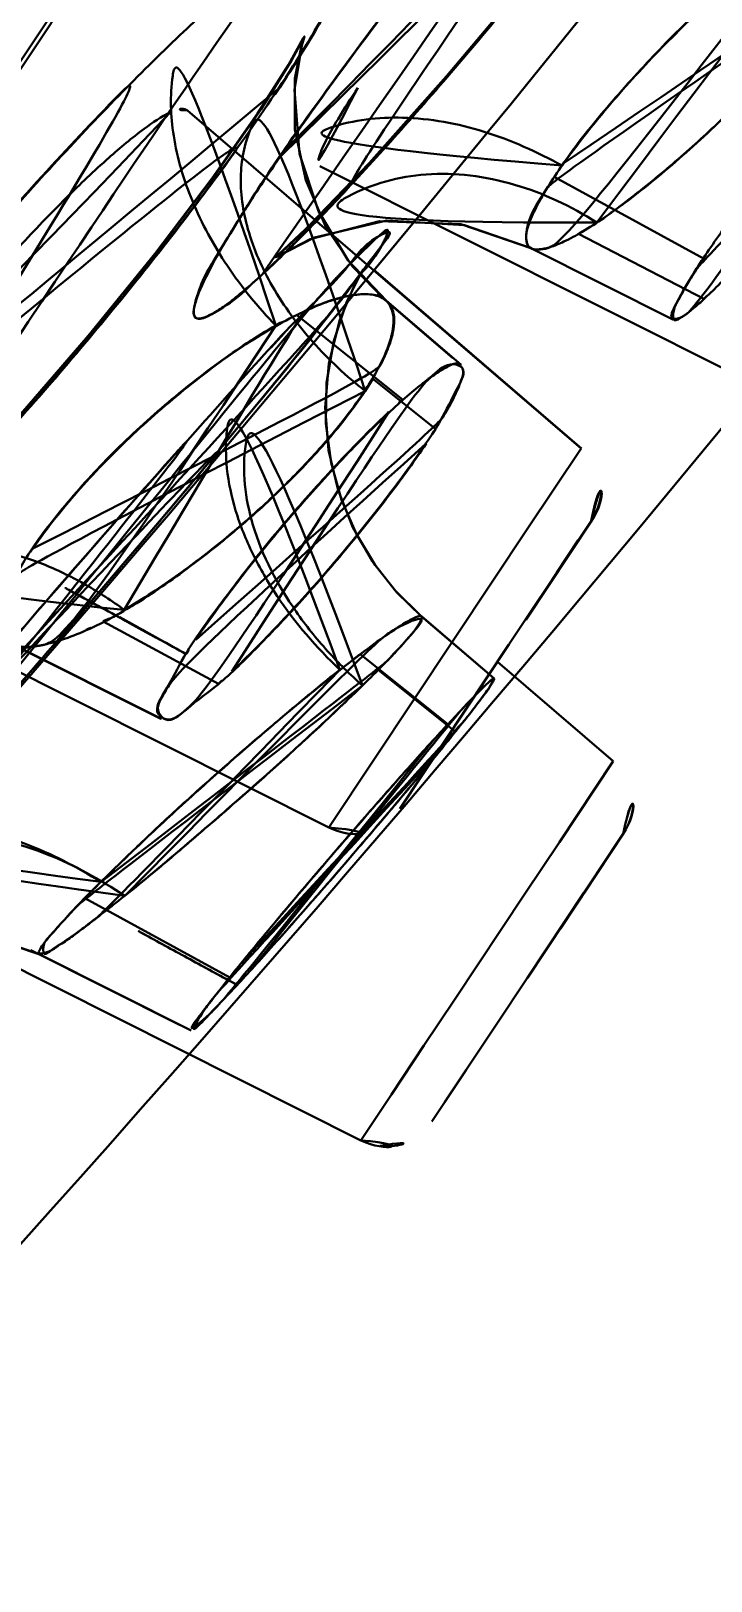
# Model space of a CAD drawing. Extents: x 16296684858 to 16296688009, y -37409618718 to -37409616409.
# Drawn here: x 16296686754.35 to 16296686758.04, y -37409617608.49 to -37409617600.09 of the extents above; entities that cross this region are included whole.
import ezdxf

# ---------------------------------------------------------------- set-up
doc = ezdxf.new("R2010")
doc.units = 0
doc.header["$LTSCALE"] = 10
doc.header["$MEASUREMENT"] = 0
doc.header["$PDMODE"] = 3
doc.header["$PDSIZE"] = -10
doc.layers.get('0').update_dxf_attribs({"linetype": 'CONTINUOUS'})
doc.layers.get('DEFPOINTS').update_dxf_attribs({"linetype": 'CONTINUOUS'})
doc.styles.add('Daelim Dimension', font='')
doc.styles.get('Daelim Dimension').set_extended_font_data('나눔고딕')
doc.dimstyles.new('DEFAULT', dxfattribs={"dimscale": 2, "dimtxt": 2, "dimasz": 2, "dimexe": 0, "dimexo": 2, "dimgap": 1, "dimtad": 1, "dimdec": 1, "dimzin": 9, "dimdsep": 46, "dimtxsty": 'Daelim Dimension', "dimcen": 0.5, "dimclrd": 252, "dimclre": 252, "dimclrt": 3, "dimadec": 1, "dimazin": 0, "dimtfac": 1, "dimtdec": 1, "dimtix": 1, "dimtmove": 0, "dimatfit": 3, "dimfxl": 1, "dimtolj": 1, "dimtzin": 1, "dimlwd": 9, "dimlwe": 9, "dimarcsym": 0})

# ---------------------------------------------------------------- blocks, each defined once
blk = doc.blocks.new('*D18')
at = {"color": 5, "lineweight": 9, "ltscale": 0.5, "transparency": 16777216}
for p, q in [((16296686647.237181, -37409618005.826988), (16296686647.237181, -37409617114.689346)), ((16296687202.637119, -37409617350.312553), (16296687202.637119, -37409617114.689346)), ((16296686655.237181, -37409617116.689346), (16296687194.637119, -37409617116.689346))]:
    blk.add_line(p, q, dxfattribs=at)
at = {"color": 5, "ltscale": 0.5, "transparency": 16777216}
for points in [[(16296686655.237181, -37409617115.356018), (16296686655.237181, -37409617118.02269), (16296686647.237181, -37409617116.689346)], [(16296687194.637119, -37409617115.356018), (16296687194.637119, -37409617118.02269), (16296687202.637119, -37409617116.689346)]]:
    blk.add_solid(points, dxfattribs=at)
at = {"layer": 'DEFPOINTS', "color": 0, "ltscale": 0.5, "transparency": 16777216}
for p in [(16296687202.637119, -37409617116.689346), (16296687202.637119, -37409617354.312553), (16296686647.237181, -37409618009.826988)]:
    blk.add_point(p, dxfattribs=at)
at = {"color": 7, "ltscale": 0.5, "transparency": 16777216, "insert": (16296686924.937149, -37409617103.916817), "char_height": 20, "attachment_point": 5, "style": 'Daelim Dimension'}
blk.add_mtext('\\A1;555', dxfattribs=at)

msp = doc.modelspace()

# ---------------------------------------------------------------- linework, layer by layer
at = {"color": 7, "linetype": 'Continuous', "lineweight": 30}
for p, q in [((16296686762.497299, -37409617587.96347), (16296686741.952101, -37409617618.832336)), ((16296686754.0993, -37409617600.539177), (16296686757.29138, -37409617595.742157)), ((16296686755.67333, -37409617600.430199), (16296686755.698669, -37409617600.392273)), ((16296686757.33379, -37409617602.34964), (16296686755.198641, -37409617600.516869)), ((16296686755.719, -37409617600.741364), (16296686755.697821, -37409617600.772171)), ((16296686757.230829, -37409617600.815819), (16296686757.241369, -37409617600.801003)), ((16296686758.719891, -37409617602.224548), (16296686755.91703, -37409617600.818382)), ((16296686757.997971, -37409617601.320457), (16296686757.188459, -37409617600.877617)), ((16296686757.18852, -37409617600.877449), (16296686757.230829, -37409617600.815819)), ((16296686756.20944, -37409617601.384422), (16296686756.45458, -37409617601.088478)), ((16296686758.000731, -37409617601.538231), (16296686757.319201, -37409617601.186043)), ((16296686757.06127, -37409617601.264099), (16296686757.8354, -37409617601.652443)), ((16296686757.337, -37409617602.34964), (16296686756.2071, -37409617601.379738)), ((16296686756.63854, -37409617601.860901), (16296686756.229059, -37409617601.509422)), ((16296686756.684019, -37409617601.897308), (16296686756.2768, -37409617601.547752)), ((16296686756.364861, -37409617602.085426), (16296686755.7894, -37409617601.624573)), ((16296686755.748199, -37409617601.899757), (16296686755.64673, -37409617602.024437)), ((16296686756.204, -37409617601.972908), (16296686756.162531, -37409617602.038689)), ((16296686756.54505, -37409617602.244972), (16296686756.20413, -37409617601.972763)), ((16296686757.04195, -37409617602.788063), (16296686757.33379, -37409617602.34964)), ((16296686757.39135, -37409617602.7435), (16296686757.033899, -37409617603.28054)), ((16296686757.1754, -37409617603.06308), (16296686757.38814, -37409617602.7435)), ((16296686756.85523, -37409617603.068626), (16296686757.04195, -37409617602.788063)), ((16296686757.362749, -37409617602.781677), (16296686757.03068, -37409617603.28054)), ((16296686754.347389, -37409617602.911301), (16296686754.35957, -37409617602.893173)), ((16296686757.318541, -37409617602.848007), (16296686757.2026, -37409617603.022186)), ((16296686755.965389, -37409617604.40596), (16296686753.110479, -37409617602.973686)), ((16296686756.209721, -37409617604.038689), (16296686756.85523, -37409617603.068626)), ((16296686756.69125, -37409617603.790619), (16296686757.20273, -37409617603.022186)), ((16296686755.365749, -37409617603.625999), (16296686754.741171, -37409617603.288483)), ((16296686756.861851, -37409617603.59864), (16296686756.467899, -37409617603.260483)), ((16296686756.862671, -37409617603.598686), (16296686756.46887, -37409617603.260674)), ((16296686754.24188, -37409617603.409866), (16296686755.05411, -37409617603.81736)), ((16296686754.246059, -37409617603.410378), (16296686755.05757, -37409617603.817497)), ((16296686756.34968, -37409617604.303993), (16296686756.942631, -37409617603.41301)), ((16296686756.611259, -37409617603.845467), (16296686756.13599, -37409617603.465233)), ((16296686756.652519, -37409617603.886589), (16296686756.23333, -37409617603.551682)), ((16296686757.507999, -37409617604.046692), (16296686756.879789, -37409617603.507439)), ((16296686757.50878, -37409617604.046692), (16296686756.88007, -37409617603.507019)), ((16296686755.965389, -37409617604.40596), (16296686756.209721, -37409617604.038689)), ((16296686757.21615, -37409617604.48513), (16296686757.507999, -37409617604.046692)), ((16296686757.029449, -37409617604.765694), (16296686757.21615, -37409617604.48513)), ((16296686757.53697, -37409617604.478706), (16296686757.220631, -37409617604.953949)), ((16296686757.53775, -37409617604.478706), (16296686757.22142, -37409617604.953949)), ((16296686757.34948, -37409617604.760353), (16296686757.562349, -37409617604.440536)), ((16296686757.35043, -37409617604.760071), (16296686757.563129, -37409617604.440536)), ((16296686757.49353, -37409617604.545067), (16296686757.3776, -37409617604.719261)), ((16296686756.139601, -37409617606.102997), (16296686753.28619, -37409617604.671494)), ((16296686754.640949, -37409617604.790024), (16296686754.671949, -37409617604.758636)), ((16296686756.64661, -37409617605.340973), (16296686757.029449, -37409617604.765694)), ((16296686757.043039, -37409617605.220802), (16296686757.34948, -37409617604.760353)), ((16296686755.427971, -37409617605.218887), (16296686754.640949, -37409617604.790024)), ((16296686757.220631, -37409617604.953949), (16296686756.86545, -37409617605.487663)), ((16296686754.34918, -37409617605.071701), (16296686755.154329, -37409617605.475647)), ((16296686754.39727, -37409617605.095444), (16296686755.217979, -37409617605.507172)), ((16296686756.481609, -37409617605.588928), (16296686756.64661, -37409617605.340973)), ((16296686756.52389, -37409617606.001068), (16296686756.879971, -37409617605.465843)), ((16296686756.52467, -37409617606.001068), (16296686756.881269, -37409617605.465103)), ((16296686756.30451, -37409617605.855087), (16296686756.481609, -37409617605.588928)), ((16296686756.593491, -37409617605.896507), (16296686756.709419, -37409617605.722351)), ((16296686756.594271, -37409617605.896507), (16296686756.710199, -37409617605.722351)), ((16296686756.139601, -37409617606.102997), (16296686756.30451, -37409617605.855087))]:
    msp.add_line(p, q, dxfattribs=at)
for points in [[(16296686758.97529, -37409617599.327049), (16296686758.783039, -37409617599.12748), (16296686758.627359, -37409617598.888397), (16296686758.51807, -37409617598.613777), (16296686758.46623, -37409617598.318298), (16296686758.47719, -37409617598.022278), (16296686758.529989, -37409617597.799461), (16296686758.5481, -37409617597.751282), (16296686758.47887, -37409617597.87278), (16296686758.326509, -37409617598.111443), (16296686758.09815, -37409617598.441711), (16296686757.801701, -37409617598.845947), (16296686757.4492, -37409617599.304703), (16296686757.0457, -37409617599.807312), (16296686756.6043, -37409617600.331223), (16296686756.1845, -37409617600.802277), (16296686755.86665, -37409617601.134232)], [(16296686758.25647, -37409617598.217957), (16296686757.995569, -37409617598.58638), (16296686757.66271, -37409617599.031693), (16296686757.282949, -37409617599.516777), (16296686756.902349, -37409617599.982384), (16296686756.554991, -37409617600.3899), (16296686756.249319, -37409617600.733513), (16296686755.99082, -37409617601.009987), (16296686755.79191, -37409617601.208832), (16296686755.677059, -37409617601.312912), (16296686755.68322, -37409617601.31031), (16296686755.88677, -37409617601.206284), (16296686756.280239, -37409617601.114021), (16296686756.700569, -37409617601.13868), (16296686757.06308, -37409617601.264633)], [(16296686756.27281, -37409617601.547668), (16296686756.09383, -37409617601.363708), (16296686755.946899, -37409617601.144997), (16296686755.839741, -37409617600.89489), (16296686755.781469, -37409617600.61972), (16296686755.780609, -37409617600.343773), (16296686755.819731, -37409617600.145851), (16296686755.82567, -37409617600.124313), (16296686755.74638, -37409617600.269867), (16296686755.578609, -37409617600.534027), (16296686755.33186, -37409617600.884804), (16296686755.02136, -37409617601.2939), (16296686754.66021, -37409617601.739197), (16296686754.25997, -37409617602.201439), (16296686753.83872, -37409617602.655701), (16296686753.43227, -37409617603.058273)], [(16296686756.277531, -37409617601.548653), (16296686756.071091, -37409617601.329788), (16296686755.909189, -37409617601.062782), (16296686755.80619, -37409617600.752419), (16296686755.77944, -37409617600.405579), (16296686755.818001, -37409617600.163597), (16296686755.83317, -37409617600.115051), (16296686755.76335, -37409617600.245697), (16296686755.598061, -37409617600.509583)], [(16296686755.597969, -37409617600.50972), (16296686755.33952, -37409617600.87867), (16296686754.997931, -37409617601.32724), (16296686754.604, -37409617601.809181), (16296686754.209471, -37409617602.260841), (16296686753.849991, -37409617602.646759), (16296686753.536591, -37409617602.961456), (16296686753.278761, -37409617603.200287), (16296686753.101061, -37409617603.34726), (16296686753.0439, -37409617603.388283), (16296686753.156031, -37409617603.336594), (16296686753.46508, -37409617603.264633), (16296686753.881149, -37409617603.284378), (16296686754.244431, -37409617603.409157)], [(16296686755.866329, -37409617601.134644), (16296686755.69252, -37409617601.298508), (16296686755.680099, -37409617601.311256), (16296686755.86441, -37409617601.214043), (16296686756.240431, -37409617601.116997), (16296686756.680691, -37409617601.134377), (16296686757.060869, -37409617601.26371)], [(16296686756.467449, -37409617603.260887), (16296686756.325529, -37409617603.121292), (16296686756.20112, -37409617602.961143), (16296686756.09631, -37409617602.779404), (16296686756.0156, -37409617602.576912), (16296686755.96418, -37409617602.358498), (16296686755.94603, -37409617602.12764), (16296686755.96508, -37409617601.889168), (16296686756.02421, -37409617601.651588), (16296686756.10792, -37409617601.456146), (16296686756.15184, -37409617601.379967), (16296686756.13365, -37409617601.405769), (16296686756.07251, -37409617601.488297), (16296686755.977221, -37409617601.612038), (16296686755.849939, -37409617601.77282), (16296686755.691891, -37409617601.968483), (16296686755.50585, -37409617602.195236), (16296686755.29467, -37409617602.449402), (16296686755.059019, -37409617602.729843), (16296686754.797951, -37409617603.037201), (16296686754.512779, -37409617603.369293), (16296686754.213301, -37409617603.714233)], [(16296686756.46874, -37409617603.261208), (16296686756.33515, -37409617603.131081), (16296686756.21693, -37409617602.983017), (16296686756.115511, -37409617602.815628), (16296686756.03467, -37409617602.629402), (16296686755.978161, -37409617602.428467), (16296686755.949711, -37409617602.21553), (16296686755.95344, -37409617601.993423), (16296686755.991819, -37409617601.765892), (16296686756.062719, -37409617601.553612), (16296686756.133381, -37409617601.411713), (16296686756.15449, -37409617601.37722), (16296686756.119921, -37409617601.42556), (16296686756.04003, -37409617601.531593), (16296686755.915791, -37409617601.690628), (16296686755.748199, -37409617601.899757)], [(16296686755.646999, -37409617602.024117), (16296686755.394291, -37409617602.330437), (16296686755.09915, -37409617602.682709), (16296686754.766621, -37409617603.074173), (16296686754.412439, -37409617603.485687), (16296686754.059931, -37409617603.889816), (16296686753.73245, -37409617604.26004), (16296686753.443159, -37409617604.582253), (16296686753.20035, -37409617604.847908), (16296686753.01074, -37409617605.050491), (16296686752.877251, -37409617605.188423), (16296686752.80529, -37409617605.259117)], [(16296686755.192051, -37409617603.4655), (16296686755.006069, -37409617603.362801), (16296686754.83074, -37409617603.265228)], [(16296686753.195419, -37409617604.852707), (16296686753.008341, -37409617605.052361), (16296686752.87451, -37409617605.190613), (16296686752.80308, -37409617605.260841), (16296686752.82527, -37409617605.242767), (16296686752.99239, -37409617605.129593), (16296686753.269951, -37409617605.007248), (16296686753.61425, -37409617604.939949), (16296686754.001699, -37409617604.961449), (16296686754.39113, -37409617605.091911)], [(16296686752.8244, -37409617605.243507), (16296686752.97632, -37409617605.138924), (16296686753.25453, -37409617605.012413), (16296686753.6047, -37409617604.940697), (16296686753.99991, -37409617604.96096), (16296686754.39712, -37409617605.094749)]]:
    msp.add_lwpolyline(points, dxfattribs=at)
for centre, radius, start, end in [((16296686649.66238, -37409617512.878036), 140.512289, 311.05727281, 323.80489906), ((16296686649.662319, -37409617512.877998), 138.512362, 312.36152958, 322.61135705), ((16296686781.733681, -37409617625.749031), 35.407833, 137.2696392, 137.7266749), ((16296686727.39241, -37409617578.897583), 36.512806, 320.7315473, 320.9927607), ((16296686757.13839, -37409617602.577293), 0.3, 326.3573463, 49.3575449), ((16296686757.1416, -37409617602.577293), 0.3, 326.3573463, 49.3575449), ((16296686759.86837, -37409617608.433083), 6.213716, 126.9176981, 128.2059652), ((16296686763.647051, -37409617610.356789), 9.586442, 137.217265, 137.6178014), ((16296686749.02915, -37409617597.765877), 9.776448, 320.8503416, 321.2397873), ((16296686757.312599, -37409617604.274338), 0.3, 326.3573463, 49.3575449), ((16296686757.313379, -37409617604.274338), 0.3, 326.3573463, 49.3575449), ((16296686756.09992, -37409617604.13781), 0.3, 243.3576029, 326.3573463), ((16296686758.576361, -37409617608.61557), 5.488209, 134.7930964, 135.3508901), ((16296686750.90876, -37409617599.889313), 6.283529, 307.62395, 308.9375235), ((16296686762.88534, -37409617611.208519), 9.564939, 140.8350047, 141.229611), ((16296686744.86286, -37409617595.466072), 14.435625, 317.276121, 317.6793184), ((16296686756.27412, -37409617605.834862), 0.3, 243.3576029, 326.3573463), ((16296686756.2749, -37409617605.834862), 0.3, 264.0743719, 326.3573463)]:
    msp.add_arc(centre, radius, start, end, dxfattribs=at)
for points, knots in [([(16296686755.71912, -37409617600.741173), (16296686755.81974, -37409617600.595139), (16296686756.046949, -37409617600.278023), (16296686756.42087, -37409617599.783447), (16296686756.838221, -37409617599.256691), (16296686757.2684, -37409617598.738503), (16296686757.68265, -37409617598.260483), (16296686758.048479, -37409617597.868187), (16296686758.36022, -37409617597.541267), (16296686758.559311, -37409617597.395569), (16296686758.734949, -37409617597.223213), (16296686758.81082, -37409617597.368057), (16296686758.678511, -37409617597.53389), (16296686758.552481, -37409617597.808777), (16296686758.40123, -37409617598.019569), (16296686758.317129, -37409617598.142433)], [0, 0, 0, 0, 0.09437772, 0.20758232, 0.32998296, 0.45187029, 0.56648759, 0.66490976, 0.74223059, 0.79419993, 0.8211031, 0.83263123, 0.86482391, 0.92077874, 1, 1, 1, 1]), ([(16296686758.40719, -37409617597.510422), (16296686758.479549, -37409617597.445557), (16296686758.566351, -37409617597.382507), (16296686758.745489, -37409617597.225998), (16296686758.800249, -37409617597.375664), (16296686758.67955, -37409617597.535683), (16296686758.539141, -37409617597.825661), (16296686758.265881, -37409617598.212807), (16296686757.924219, -37409617598.697289), (16296686757.506611, -37409617599.241966), (16296686757.050989, -37409617599.811501), (16296686756.592421, -37409617600.356537), (16296686756.16984, -37409617600.83239), (16296686755.901211, -37409617601.115517), (16296686755.775551, -37409617601.240501)], [0, 0, 0, 0, 0.05359483, 0.0777071, 0.09002914, 0.12337166, 0.1815619, 0.27076809, 0.38241845, 0.50942286, 0.64897926, 0.7848037, 0.90224488, 1, 1, 1, 1]), ([(16296686755.604851, -37409617601.404266), (16296686755.524481, -37409617601.477074), (16296686755.4517, -37409617601.566017), (16296686755.21093, -37409617601.679291), (16296686755.264111, -37409617601.447708), (16296686755.38599, -37409617601.262108), (16296686755.60128, -37409617600.897614), (16296686755.90197, -37409617600.476753), (16296686756.25971, -37409617599.989616), (16296686756.649799, -37409617599.488243), (16296686757.052811, -37409617598.993027), (16296686757.45134, -37409617598.522362), (16296686757.842991, -37409617598.08036), (16296686758.104549, -37409617597.808456), (16296686758.235979, -37409617597.674713)], [0, 0, 0, 0, 0.05976992, 0.08089102, 0.10173222, 0.15098632, 0.22497366, 0.32401552, 0.44029047, 0.55666351, 0.67454506, 0.79208922, 0.89662453, 1, 1, 1, 1]), ([(16296686755.6978, -37409617600.772186), (16296686755.65992, -37409617600.827477), (16296686755.588909, -37409617600.932922), (16296686755.466909, -37409617601.122047), (16296686755.36562, -37409617601.289703), (16296686755.29023, -37409617601.435852), (16296686755.25382, -37409617601.516823), (16296686755.23584, -37409617601.577293), (16296686755.227171, -37409617601.622429), (16296686755.25157, -37409617601.652298), (16296686755.293739, -37409617601.641693), (16296686755.34244, -37409617601.617126), (16296686755.4091, -37409617601.571716), (16296686755.48958, -37409617601.507927), (16296686755.584709, -37409617601.424973), (16296686755.69309, -37409617601.323753), (16296686755.86372, -37409617601.155853), (16296686756.101589, -37409617600.906197), (16296686756.40941, -37409617600.565598), (16296686756.74144, -37409617600.182137), (16296686757.08481, -37409617599.770218), (16296686757.425579, -37409617599.345871), (16296686757.7505, -37409617598.926003), (16296686758.03998, -37409617598.537117), (16296686758.21693, -37409617598.287689), (16296686758.29529, -37409617598.174217)], [0, 0, 0, 0, 0.0355673, 0.06750285, 0.11952039, 0.13936675, 0.15496839, 0.16627713, 0.17345435, 0.17794304, 0.18398636, 0.19386336, 0.2079467, 0.22621692, 0.24856901, 0.2748677, 0.30496449, 0.37564649, 0.45791301, 0.54870094, 0.64493455, 0.7426159, 0.83764517, 0.92679173, 1, 1, 1, 1]), ([(16296686757.125071, -37409617599.097023), (16296686756.93502, -37409617599.318024), (16296686756.59034, -37409617599.742088), (16296686756.26442, -37409617600.18119), (16296686756.123249, -37409617600.393372)], [0, 0, 0, 0, 0.53352395, 1, 1, 1, 1]), ([(16296686757.2414, -37409617600.800926), (16296686757.273769, -37409617600.75576), (16296686757.34551, -37409617600.660744), (16296686757.4632, -37409617600.515602), (16296686757.59481, -37409617600.363953), (16296686757.735661, -37409617600.212837), (16296686757.882311, -37409617600.064789), (16296686758.0327, -37409617599.919533), (16296686758.185829, -37409617599.780609), (16296686758.336599, -37409617599.653168), (16296686758.477949, -37409617599.543617), (16296686758.603939, -37409617599.455872), (16296686758.70998, -37409617599.39164), (16296686758.79471, -37409617599.347816), (16296686758.868879, -37409617599.32074), (16296686758.93865, -37409617599.299667), (16296686759.00227, -37409617599.343483), (16296686758.996679, -37409617599.407784), (16296686758.981569, -37409617599.462646), (16296686758.95941, -37409617599.514931), (16296686758.93601, -37409617599.562607), (16296686758.90715, -37409617599.61348), (16296686758.889299, -37409617599.646088), (16296686758.83423, -37409617599.726677), (16296686758.847059, -37409617599.70974)], [0, 0, 0, 0, 0.06053256, 0.12966543, 0.2035372, 0.279241, 0.35466646, 0.43055318, 0.5069959, 0.57987475, 0.64557301, 0.70176794, 0.74696345, 0.78078207, 0.80501042, 0.83408357, 0.85553089, 0.87630381, 0.89821473, 0.91893056, 0.93728734, 0.957603, 0.97684291, 1, 1, 1, 1]), ([(16296686757.41901, -37409617601.124489), (16296686757.50633, -37409617601.066872), (16296686757.677349, -37409617600.937401), (16296686757.92452, -37409617600.728119), (16296686758.162979, -37409617600.505432), (16296686758.38353, -37409617600.278267), (16296686758.5825, -37409617600.057953), (16296686758.735121, -37409617599.865334), (16296686758.840269, -37409617599.719917), (16296686758.901079, -37409617599.622292), (16296686758.942209, -37409617599.548027), (16296686758.9716, -37409617599.483704), (16296686758.991171, -37409617599.422722), (16296686759.00271, -37409617599.363182), (16296686758.95911, -37409617599.302467), (16296686758.88891, -37409617599.314789), (16296686758.826469, -37409617599.333267), (16296686758.77277, -37409617599.359253), (16296686758.73587, -37409617599.374443), (16296686758.72233, -37409617599.383987)], [0, 0, 0, 0, 0.1158746, 0.23717506, 0.35866417, 0.47703409, 0.58774621, 0.68730546, 0.74907924, 0.78636119, 0.81461804, 0.84312448, 0.86429209, 0.88608254, 0.90771886, 0.93443561, 0.95615178, 0.98164268, 1, 1, 1, 1]), ([(16296686755.698669, -37409617600.392258), (16296686755.768789, -37409617600.284691), (16296686755.892, -37409617600.093697), (16296686756.032761, -37409617599.833054), (16296686756.108061, -37409617599.654442), (16296686756.126551, -37409617599.547577), (16296686756.12245, -37409617599.493263), (16296686756.089319, -37409617599.458397), (16296686756.03771, -37409617599.456306), (16296686755.97607, -37409617599.4739), (16296686755.8988, -37409617599.510399), (16296686755.807039, -37409617599.565712), (16296686755.654011, -37409617599.672447), (16296686755.433109, -37409617599.852676), (16296686755.139959, -37409617600.121208), (16296686754.812691, -37409617600.446136), (16296686754.46389, -37409617600.814812), (16296686754.107059, -37409617601.213737), (16296686753.75589, -37409617601.629013), (16296686753.42289, -37409617602.045143), (16296686753.12903, -37409617602.434418), (16296686752.95211, -37409617602.68634), (16296686752.874849, -37409617602.800903)], [0, 0, 0, 0, 0.06693602, 0.1189607, 0.1550932, 0.16720703, 0.17577875, 0.18242532, 0.19024317, 0.20123155, 0.21601136, 0.23470148, 0.25725296, 0.31351211, 0.3836507, 0.46510126, 0.55464632, 0.64904006, 0.74497679, 0.83902419, 0.92774261, 1, 1, 1, 1]), ([(16296686753.33659, -37409617603.173401), (16296686753.474939, -37409617603.044037), (16296686753.76317, -37409617602.758118), (16296686754.19718, -37409617602.293152), (16296686754.639851, -37409617601.78511), (16296686755.061781, -37409617601.266823), (16296686755.441629, -37409617600.7649), (16296686755.750719, -37409617600.318787), (16296686755.97978, -37409617599.934914), (16296686756.091591, -37409617599.698929), (16296686756.149229, -37409617599.476242), (16296686755.960569, -37409617599.44738), (16296686755.78223, -37409617599.587982), (16296686755.62668, -37409617599.693153), (16296686755.53544, -37409617599.767776)], [0, 0, 0, 0, 0.10656771, 0.22833746, 0.35784872, 0.4855592, 0.60462361, 0.7108869, 0.79405278, 0.84747106, 0.87446351, 0.89368899, 0.93367734, 1, 1, 1, 1]), ([(16296686758.629629, -37409617599.438568), (16296686758.538639, -37409617599.496193), (16296686758.349331, -37409617599.638519), (16296686758.06563, -37409617599.882629), (16296686757.777241, -37409617600.16217), (16296686757.510509, -37409617600.455261), (16296686757.286221, -37409617600.725189), (16296686757.13077, -37409617600.965736), (16296686757.03702, -37409617601.117332), (16296686757.02953, -37409617601.279411), (16296686757.19199, -37409617601.263786), (16296686757.26441, -37409617601.217194), (16296686757.319201, -37409617601.186043)], [0, 0, 0, 0, 0.11749522, 0.25780819, 0.40825195, 0.5555253, 0.68943335, 0.7927682, 0.86175446, 0.8961172, 0.93123777, 1, 1, 1, 1]), ([(16296686758.80607, -37409617599.769447), (16296686758.775961, -37409617599.812347), (16296686758.70899, -37409617599.902138), (16296686758.59746, -37409617600.039398), (16296686758.47105, -37409617600.184303), (16296686758.333839, -37409617600.332039), (16296686758.189091, -37409617600.478867), (16296686758.039209, -37409617600.622513), (16296686757.886681, -37409617600.760857), (16296686757.73625, -37409617600.889313), (16296686757.593731, -37409617601.002586), (16296686757.46339, -37409617601.097229), (16296686757.347771, -37409617601.171669), (16296686757.251101, -37409617601.225243), (16296686757.174061, -37409617601.257393), (16296686757.11338, -37409617601.274696), (16296686757.04237, -37409617601.26963), (16296686757.031561, -37409617601.197357), (16296686757.04707, -37409617601.143097), (16296686757.066271, -37409617601.092163), (16296686757.089319, -37409617601.044373), (16296686757.11648, -37409617600.99369), (16296686757.14945, -37409617600.938499), (16296686757.17424, -37409617600.897957), (16296686757.18845, -37409617600.877617)], [0, 0, 0, 0, 0.05676733, 0.12125584, 0.19150015, 0.2650047, 0.33959636, 0.41477715, 0.48981123, 0.56260626, 0.62896728, 0.68693118, 0.7370206, 0.77770378, 0.80682343, 0.82636816, 0.84799795, 0.87195547, 0.89101998, 0.9109198, 0.93036791, 0.94856895, 0.97313988, 1, 1, 1, 1]), ([(16296686759.181129, -37409617599.865913), (16296686759.11693, -37409617599.929291), (16296686758.977949, -37409617600.076424), (16296686758.761339, -37409617600.322762), (16296686758.5312, -37409617600.600441), (16296686758.306009, -37409617600.887352), (16296686758.113079, -37409617601.14698), (16296686757.949949, -37409617601.386398), (16296686757.877701, -37409617601.510231), (16296686757.801229, -37409617601.659973), (16296686757.92873, -37409617601.627586), (16296686757.96232, -37409617601.573982), (16296686758.00074, -37409617601.538231)], [0, 0, 0, 0, 0.11023966, 0.24725151, 0.40065207, 0.55167564, 0.69019174, 0.80464804, 0.88145658, 0.91509824, 0.93586866, 1, 1, 1, 1]), ([(16296686755.677719, -37409617601.683197), (16296686755.580721, -37409617601.583687), (16296686755.40741, -37409617601.371239), (16296686755.21678, -37409617601.022728), (16296686755.111111, -37409617600.670692), (16296686755.09911, -37409617600.340683), (16296686755.160669, -37409617600.140717), (16296686755.207491, -37409617600.057823)], [0, 0, 0, 0, 0.23217208, 0.45526654, 0.65988358, 0.8409038, 1, 1, 1, 1]), ([(16296686759.19124, -37409617600.108337), (16296686759.160101, -37409617600.153412), (16296686759.093559, -37409617600.247108), (16296686758.987419, -37409617600.390877), (16296686758.872511, -37409617600.541367), (16296686758.75202, -37409617600.694481), (16296686758.628759, -37409617600.846458), (16296686758.505159, -37409617600.994423), (16296686758.384529, -37409617601.134537), (16296686758.27037, -37409617601.26284), (16296686758.16617, -37409617601.375526), (16296686758.07362, -37409617601.470657), (16296686757.99711, -37409617601.544289), (16296686757.933809, -37409617601.599792), (16296686757.89094, -37409617601.631523), (16296686757.828449, -37409617601.672546), (16296686757.834419, -37409617601.589882), (16296686757.86404, -37409617601.543968), (16296686757.895121, -37409617601.483078), (16296686757.927219, -37409617601.430367), (16296686757.96125, -37409617601.376503), (16296686757.984051, -37409617601.340477), (16296686757.997971, -37409617601.320457)], [0, 0, 0, 0, 0.06735119, 0.14129178, 0.21971299, 0.30019307, 0.38083001, 0.46031968, 0.53723132, 0.60818005, 0.67140104, 0.72615411, 0.77073641, 0.80361618, 0.82554093, 0.8456171, 0.8662404, 0.89355007, 0.92179824, 0.94755317, 0.9700228, 1, 1, 1, 1]), ([(16296686753.009081, -37409617603.463203), (16296686752.909769, -37409617603.544373), (16296686752.753691, -37409617603.643806), (16296686752.546289, -37409617603.808289), (16296686752.37719, -37409617603.712143), (16296686752.48447, -37409617603.482361), (16296686752.603939, -37409617603.208641), (16296686752.86054, -37409617602.810989), (16296686753.1766, -37409617602.361313), (16296686753.55533, -37409617601.870667), (16296686753.96826, -37409617601.369148), (16296686754.39496, -37409617600.884621), (16296686754.80682, -37409617600.446487), (16296686755.078039, -37409617600.179237), (16296686755.207491, -37409617600.057823)], [0, 0, 0, 0, 0.07213444, 0.11169184, 0.12945284, 0.16267224, 0.22519197, 0.31430283, 0.42034129, 0.53721411, 0.6618561, 0.78593268, 0.90017918, 1, 1, 1, 1]), ([(16296686756.123249, -37409617600.393372), (16296686756.086029, -37409617600.449318), (16296686756.02277, -37409617600.548279), (16296686755.955879, -37409617600.663757), (16296686755.9223, -37409617600.739281), (16296686755.908621, -37409617600.77655), (16296686755.905041, -37409617600.812363), (16296686755.916571, -37409617600.818153)], [0, 0, 0, 0, 0.41837377, 0.72818777, 0.83894386, 0.91969744, 1, 1, 1, 1]), ([(16296686756.162531, -37409617602.038689), (16296686756.06044, -37409617601.958527), (16296686755.87388, -37409617601.784592), (16296686755.654341, -37409617601.488129), (16296686755.515751, -37409617601.177277), (16296686755.470671, -37409617600.872581), (16296686755.529051, -37409617600.596367), (16296686755.635559, -37409617600.449867), (16296686755.698641, -37409617600.392288)], [0, 0, 0, 0, 0.20217328, 0.39494564, 0.57097898, 0.72722076, 0.86696112, 1, 1, 1, 1]), ([(16296686752.850201, -37409617602.837791), (16296686752.779869, -37409617602.945763), (16296686752.656401, -37409617603.137177), (16296686752.515869, -37409617603.398293), (16296686752.4412, -37409617603.576828), (16296686752.42288, -37409617603.683357), (16296686752.42696, -37409617603.737473), (16296686752.459869, -37409617603.772278), (16296686752.51133, -37409617603.774513), (16296686752.572889, -37409617603.757187), (16296686752.65015, -37409617603.721092), (16296686752.741899, -37409617603.666199), (16296686752.89484, -37409617603.560043), (16296686753.11532, -37409617603.380402), (16296686753.407681, -37409617603.112648), (16296686753.734409, -37409617602.788277), (16296686754.08357, -37409617602.418922), (16296686754.44174, -37409617602.017937), (16296686754.794371, -37409617601.600433), (16296686755.12785, -37409617601.183144), (16296686755.420759, -37409617600.794617), (16296686755.59672, -37409617600.543823), (16296686755.67334, -37409617600.430183)], [0, 0, 0, 0, 0.06718816, 0.1192093, 0.15524124, 0.16730916, 0.1758479, 0.1824709, 0.19026444, 0.20123095, 0.21598223, 0.2346313, 0.2571352, 0.31327791, 0.38319842, 0.4644227, 0.55400895, 0.64898824, 0.74557945, 0.83979017, 0.92832985, 1, 1, 1, 1]), ([(16296686755.106569, -37409617600.526619), (16296686755.055519, -37409617600.549919), (16296686754.93996, -37409617600.629539), (16296686754.752501, -37409617600.786247), (16296686754.52725, -37409617601.000999), (16296686754.1849, -37409617601.356789), (16296686753.77459, -37409617601.833183), (16296686753.468491, -37409617602.237038), (16296686753.335449, -37409617602.436974)], [0, 0, 0, 0, 0.06428721, 0.15932749, 0.28025353, 0.42037655, 0.72490494, 1, 1, 1, 1]), ([(16296686755.198891, -37409617600.517067), (16296686755.194651, -37409617600.513443), (16296686755.163919, -37409617600.500389), (16296686755.13055, -37409617600.515663), (16296686755.106569, -37409617600.526619)], [0, 0, 0, 0, 0.17500051, 1, 1, 1, 1]), ([(16296686757.230829, -37409617600.815819), (16296686757.09697, -37409617600.741676), (16296686756.81679, -37409617600.616081), (16296686756.386391, -37409617600.535828), (16296686755.990511, -37409617600.579491), (16296686755.779831, -37409617600.69619), (16296686755.697821, -37409617600.772171)], [0, 0, 0, 0, 0.28389314, 0.55980906, 0.8011846, 1, 1, 1, 1]), ([(16296686757.418949, -37409617601.124611), (16296686757.281349, -37409617601.036423), (16296686757.05489, -37409617600.929947), (16296686756.735069, -37409617600.863083), (16296686756.42561, -37409617600.852882), (16296686756.06913, -37409617600.948738), (16296686755.852539, -37409617601.13031), (16296686755.775551, -37409617601.240501)], [0, 0, 0, 0, 0.27155912, 0.40804221, 0.54034995, 0.78362271, 1, 1, 1, 1]), ([(16296686753.23991, -37409617604.590828), (16296686753.355921, -37409617604.448517), (16296686753.618629, -37409617604.132439), (16296686754.038971, -37409617603.634857), (16296686754.497749, -37409617603.101593), (16296686754.95368, -37409617602.578484), (16296686755.384199, -37409617602.1007), (16296686755.738199, -37409617601.695351), (16296686756.04735, -37409617601.406799), (16296686756.16507, -37409617601.228798), (16296686756.332041, -37409617601.152924), (16296686756.157669, -37409617601.367157), (16296686756.047729, -37409617601.534607), (16296686755.86404, -37409617601.757187), (16296686755.7651, -37409617601.879646)], [0, 0, 0, 0, 0.10076346, 0.22554564, 0.35748868, 0.48672881, 0.60671181, 0.70923006, 0.78555694, 0.82959472, 0.839104, 0.86172227, 0.91360806, 1, 1, 1, 1]), ([(16296686753.36511, -37409617604.668381), (16296686753.49898, -37409617604.521271), (16296686753.78145, -37409617604.206497), (16296686754.21744, -37409617603.711281), (16296686754.67025, -37409617603.187813), (16296686755.11624, -37409617602.664963), (16296686755.522421, -37409617602.174461), (16296686755.859819, -37409617601.772217), (16296686756.102119, -37409617601.437187), (16296686756.235519, -37409617601.299507), (16296686756.30735, -37409617601.128761), (16296686756.132879, -37409617601.296448), (16296686756.00062, -37409617601.427391), (16296686755.82305, -37409617601.616707), (16296686755.72476, -37409617601.722992)], [0, 0, 0, 0, 0.11139416, 0.23684779, 0.36955492, 0.49886683, 0.62228367, 0.72431109, 0.79826525, 0.84099611, 0.85229335, 0.87213426, 0.91892777, 1, 1, 1, 1]), ([(16296686755.775551, -37409617601.240501), (16296686755.75568, -37409617601.260231), (16296686755.716961, -37409617601.298317), (16296686755.66008, -37409617601.352951), (16296686755.622919, -37409617601.387672), (16296686755.604851, -37409617601.404266)], [0, 0, 0, 0, 0.35514738, 0.68871961, 1, 1, 1, 1]), ([(16296686754.359591, -37409617602.893089), (16296686754.38957, -37409617602.848732), (16296686754.457069, -37409617602.756439), (16296686754.57103, -37409617602.61676), (16296686754.7017, -37409617602.471581), (16296686754.845261, -37409617602.326523), (16296686754.998461, -37409617602.18515), (16296686755.15827, -37409617602.048027), (16296686755.323, -37409617601.917236), (16296686755.48983, -37409617601.799263), (16296686755.651171, -37409617601.698769), (16296686755.798759, -37409617601.619812), (16296686755.92605, -37409617601.564796), (16296686756.02951, -37409617601.531387), (16296686756.110491, -37409617601.515244), (16296686756.184361, -37409617601.511497), (16296686756.25242, -37409617601.524071), (16296686756.300859, -37409617601.568527), (16296686756.321131, -37409617601.624786), (16296686756.32107, -37409617601.686378), (16296686756.30752, -37409617601.747993), (16296686756.2894, -37409617601.800926), (16296686756.269291, -37409617601.849129), (16296686756.241779, -37409617601.90593), (16296686756.21961, -37409617601.947548), (16296686756.204081, -37409617601.972816)], [0, 0, 0, 0, 0.05538078, 0.11819877, 0.18638421, 0.257366, 0.32921994, 0.40194749, 0.4751414, 0.54671248, 0.6131921, 0.67161949, 0.71970777, 0.75641906, 0.78393506, 0.8047379, 0.83304875, 0.85265153, 0.8696628, 0.89347175, 0.91534209, 0.9347099, 0.95129616, 0.96931709, 1, 1, 1, 1]), ([(16296686754.8554, -37409617603.225983), (16296686754.957439, -37409617603.166206), (16296686755.146681, -37409617603.040131), (16296686755.40473, -37409617602.841003), (16296686755.637871, -37409617602.637466), (16296686755.84956, -37409617602.427643), (16296686756.02347, -37409617602.228447), (16296686756.145769, -37409617602.062752), (16296686756.22537, -37409617601.934914), (16296686756.27664, -37409617601.830544), (16296686756.306959, -37409617601.74131), (16296686756.31757, -37409617601.671387), (16296686756.31484, -37409617601.607201), (16296686756.2833, -37409617601.545837), (16296686756.214701, -37409617601.51387), (16296686756.14476, -37409617601.511009), (16296686756.08189, -37409617601.519379), (16296686756.018009, -37409617601.533974), (16296686755.957451, -37409617601.552994), (16296686755.8981, -37409617601.575722), (16296686755.844959, -37409617601.598259), (16296686755.809799, -37409617601.614754), (16296686755.7894, -37409617601.624573)], [0, 0, 0, 0, 0.12566307, 0.24122341, 0.34619325, 0.45434608, 0.55773545, 0.62684642, 0.67297328, 0.71760211, 0.75012844, 0.77269709, 0.79237897, 0.81788258, 0.84113238, 0.86908624, 0.89139566, 0.9084156, 0.93866789, 0.95874606, 0.97594147, 1, 1, 1, 1]), ([(16296686755.67774, -37409617601.683167), (16296686755.570181, -37409617601.743851), (16296686755.357121, -37409617601.886322), (16296686755.049971, -37409617602.130592), (16296686754.76001, -37409617602.40155), (16296686754.51265, -37409617602.677467), (16296686754.321159, -37409617602.931419), (16296686754.21377, -37409617603.140717), (16296686754.15543, -37409617603.319427), (16296686754.26309, -37409617603.445976), (16296686754.45038, -37409617603.413437), (16296686754.57234, -37409617603.368027), (16296686754.647869, -37409617603.333473)], [0, 0, 0, 0, 0.13241265, 0.27406564, 0.42060219, 0.55693671, 0.67223835, 0.75728126, 0.81593933, 0.85500918, 0.91092676, 1, 1, 1, 1]), ([(16296686755.24275, -37409617603.38797), (16296686755.272751, -37409617603.343323), (16296686755.337931, -37409617603.250183), (16296686755.44372, -37409617603.10762), (16296686755.55998, -37409617602.958527), (16296686755.68306, -37409617602.807716), (16296686755.8104, -37409617602.658592), (16296686755.940069, -37409617602.513367), (16296686756.06908, -37409617602.375267), (16296686756.193159, -37409617602.248878), (16296686756.307541, -37409617602.139076), (16296686756.407869, -37409617602.04966), (16296686756.49028, -37409617601.983757), (16296686756.55497, -37409617601.936943), (16296686756.607639, -37409617601.909126), (16296686756.66345, -37409617601.874977), (16296686756.70388, -37409617601.930458), (16296686756.68293, -37409617601.979691), (16296686756.666611, -37409617602.027298), (16296686756.643101, -37409617602.0755), (16296686756.618031, -37409617602.123383), (16296686756.584749, -37409617602.180481), (16296686756.56139, -37409617602.221474), (16296686756.545059, -37409617602.244972)], [0, 0, 0, 0, 0.06499469, 0.13736548, 0.21451352, 0.29343225, 0.37259969, 0.45146926, 0.52867866, 0.60096978, 0.66545287, 0.72034784, 0.76303003, 0.79366439, 0.81505243, 0.8389027, 0.85838707, 0.87862317, 0.90005336, 0.92012066, 0.94308361, 0.96541756, 1, 1, 1, 1]), ([(16296686755.438379, -37409617603.559914), (16296686755.525299, -37409617603.478699), (16296686755.69879, -37409617603.303413), (16296686755.94738, -37409617603.02803), (16296686756.18704, -37409617602.739403), (16296686756.39295, -37409617602.466797), (16296686756.56657, -37409617602.218948), (16296686756.642401, -37409617602.059998), (16296686756.720131, -37409617601.916039), (16296686756.610661, -37409617601.877502), (16296686756.50721, -37409617601.979523), (16296686756.41778, -37409617602.038841), (16296686756.364861, -37409617602.085426)], [0, 0, 0, 0, 0.14413639, 0.29853631, 0.44994729, 0.59687465, 0.71823426, 0.80027462, 0.84255793, 0.86358598, 0.9145686, 1, 1, 1, 1]), ([(16296686756.162519, -37409617602.038689), (16296686756.100889, -37409617602.131042), (16296686755.95771, -37409617602.315193), (16296686755.71912, -37409617602.563477), (16296686755.47436, -37409617602.786034), (16296686755.211599, -37409617602.994766), (16296686754.93856, -37409617603.186668), (16296686754.690041, -37409617603.324203), (16296686754.51964, -37409617603.388046), (16296686754.425711, -37409617603.414093), (16296686754.35799, -37409617603.426537), (16296686754.29064, -37409617603.427361), (16296686754.22576, -37409617603.407883), (16296686754.18796, -37409617603.351242), (16296686754.18181, -37409617603.286163), (16296686754.19607, -37409617603.216133), (16296686754.218349, -37409617603.147331), (16296686754.24473, -37409617603.088966), (16296686754.271879, -37409617603.036324), (16296686754.291679, -37409617603.000763), (16296686754.303961, -37409617602.980133)], [0, 0, 0, 0, 0.11455411, 0.23993796, 0.35494478, 0.45564569, 0.58601507, 0.69905353, 0.74747057, 0.77336942, 0.79962383, 0.81813879, 0.84289789, 0.86571919, 0.8834977, 0.90921449, 0.93888234, 0.95801899, 0.97522338, 1, 1, 1, 1]), ([(16296686756.025249, -37409617603.550392), (16296686755.89834, -37409617603.430054), (16296686755.72353, -37409617603.229012), (16296686755.54878, -37409617602.927597), (16296686755.455191, -37409617602.694801), (16296686755.406179, -37409617602.468224), (16296686755.4034, -37409617602.204933), (16296686755.463011, -37409617602.028351), (16296686755.53384, -37409617601.93132)], [0, 0, 0, 0, 0.28780264, 0.43302306, 0.57145572, 0.6986251, 0.81225318, 1, 1, 1, 1]), ([(16296686753.174919, -37409617604.875763), (16296686753.069611, -37409617604.989372), (16296686752.882521, -37409617605.173683), (16296686752.748131, -37409617605.340179), (16296686752.570351, -37409617605.462433), (16296686752.71744, -37409617605.249077), (16296686752.835529, -37409617605.093918), (16296686753.117901, -37409617604.736839), (16296686753.44528, -37409617604.33889), (16296686753.83919, -37409617603.868767), (16296686754.260401, -37409617603.374977), (16296686754.69368, -37409617602.87487), (16296686755.118601, -37409617602.392097), (16296686755.397881, -37409617602.081253), (16296686755.53384, -37409617601.93132)], [0, 0, 0, 0, 0.08668907, 0.13431546, 0.14847985, 0.16924003, 0.21978983, 0.29961706, 0.40213339, 0.51669074, 0.64004137, 0.76617089, 0.88673298, 1, 1, 1, 1]), ([(16296686753.13586, -37409617604.718536), (16296686753.033661, -37409617604.844917), (16296686752.855671, -37409617605.075867), (16296686752.71349, -37409617605.244926), (16296686752.574471, -37409617605.471367), (16296686752.768471, -37409617605.312943), (16296686752.9076, -37409617605.155632), (16296686753.23152, -37409617604.819923), (16296686753.59063, -37409617604.419769), (16296686754.00984, -37409617603.948738), (16296686754.443371, -37409617603.451447), (16296686754.879511, -37409617602.943542), (16296686755.28544, -37409617602.462761), (16296686755.543381, -37409617602.151573), (16296686755.660219, -37409617602.008522)], [0, 0, 0, 0, 0.0890067, 0.14324698, 0.16214627, 0.18026339, 0.23054882, 0.31241952, 0.41666008, 0.53240563, 0.65535464, 0.77865478, 0.89884651, 1, 1, 1, 1]), ([(16296686756.29159, -37409617602.152046), (16296686756.210381, -37409617602.227882), (16296686756.046, -37409617602.392967), (16296686755.807211, -37409617602.655777), (16296686755.57193, -37409617602.935883), (16296686755.36466, -37409617603.208519), (16296686755.18334, -37409617603.457581), (16296686755.10104, -37409617603.633636), (16296686755.007771, -37409617603.775612), (16296686755.10725, -37409617603.843933), (16296686755.22345, -37409617603.730003), (16296686755.31098, -37409617603.674377), (16296686755.365749, -37409617603.625999)], [0, 0, 0, 0, 0.13473331, 0.28225415, 0.43087785, 0.57683422, 0.70212039, 0.7908879, 0.83956857, 0.86055759, 0.91139053, 1, 1, 1, 1]), ([(16296686756.14809, -37409617603.635834), (16296686756.081409, -37409617603.577133), (16296686755.952869, -37409617603.450706), (16296686755.73031, -37409617603.172943), (16296686755.534149, -37409617602.803719), (16296686755.47654, -37409617602.349129), (16296686755.5786, -37409617602.103142), (16296686755.660219, -37409617602.008522)], [0, 0, 0, 0, 0.14357746, 0.29095288, 0.574504, 0.81180284, 1, 1, 1, 1]), ([(16296686756.493481, -37409617602.323914), (16296686756.43244, -37409617602.414818), (16296686756.29537, -37409617602.603981), (16296686756.06987, -37409617602.886703), (16296686755.828671, -37409617603.166351), (16296686755.594271, -37409617603.412376), (16296686755.383289, -37409617603.624237), (16296686755.22473, -37409617603.73262), (16296686755.099819, -37409617603.849152), (16296686755.013809, -37409617603.763191), (16296686755.109529, -37409617603.626244), (16296686755.151331, -37409617603.529518), (16296686755.19186, -37409617603.465767)], [0, 0, 0, 0, 0.13252234, 0.28250062, 0.4379688, 0.5779976, 0.69802983, 0.78730349, 0.83663742, 0.85768901, 0.9085728, 1, 1, 1, 1]), ([(16296686754.85537, -37409617603.226051), (16296686754.789261, -37409617603.177361), (16296686754.650869, -37409617603.086357), (16296686754.42988, -37409617602.977654), (16296686754.201651, -37409617602.903572), (16296686753.97751, -37409617602.871429), (16296686753.768869, -37409617602.884499), (16296686753.53512, -37409617602.959969), (16296686753.397751, -37409617603.073837), (16296686753.33659, -37409617603.173401)], [0, 0, 0, 0, 0.14576235, 0.29288595, 0.43566351, 0.56965519, 0.69222742, 0.80336193, 1, 1, 1, 1]), ([(16296686755.19186, -37409617603.465767), (16296686755.09437, -37409617603.411797), (16296686754.898359, -37409617603.303688), (16296686754.601521, -37409617603.143402), (16296686754.403419, -37409617603.034782), (16296686754.30394, -37409617602.980148)], [0, 0, 0, 0, 0.33032124, 0.6635554, 1, 1, 1, 1]), ([(16296686754.729429, -37409617604.70118), (16296686754.813379, -37409617604.618469), (16296686754.98596, -37409617604.451019), (16296686755.247231, -37409617604.210953), (16296686755.49622, -37409617603.992126), (16296686755.72364, -37409617603.796066), (16296686755.92407, -37409617603.631157), (16296686756.098009, -37409617603.494637), (16296686756.229259, -37409617603.394974), (16296686756.337379, -37409617603.323898), (16296686756.39646, -37409617603.28241), (16296686756.49295, -37409617603.240494), (16296686756.43914, -37409617603.329536), (16296686756.393669, -37409617603.381859), (16296686756.33828, -37409617603.443283), (16296686756.281969, -37409617603.50386), (16296686756.24749, -37409617603.534286), (16296686756.23333, -37409617603.551682)], [0, 0, 0, 0, 0.13378291, 0.27297249, 0.40277725, 0.51011869, 0.61374716, 0.69778765, 0.76005621, 0.80347271, 0.83827135, 0.85712418, 0.88608509, 0.9049395, 0.94827827, 0.9745549, 1, 1, 1, 1]), ([(16296686754.85779, -37409617604.776833), (16296686754.953831, -37409617604.69989), (16296686755.14975, -37409617604.535583), (16296686755.44302, -37409617604.28389), (16296686755.7363, -37409617604.023537), (16296686755.9993, -37409617603.780251), (16296686756.234301, -37409617603.552353), (16296686756.357929, -37409617603.423027), (16296686756.52338, -37409617603.232758), (16296686756.26156, -37409617603.354012), (16296686756.197781, -37409617603.419281), (16296686756.13599, -37409617603.465233)], [0, 0, 0, 0, 0.14268539, 0.29626503, 0.44868338, 0.59505588, 0.71935167, 0.80596632, 0.85154932, 0.91071574, 1, 1, 1, 1]), ([(16296686756.02527, -37409617603.550377), (16296686755.932711, -37409617603.62307), (16296686755.751089, -37409617603.773361), (16296686755.48768, -37409617603.997887), (16296686755.241989, -37409617604.214767), (16296686755.021601, -37409617604.417908), (16296686754.84094, -37409617604.59053), (16296686754.703239, -37409617604.725594), (16296686754.6019, -37409617604.827133), (16296686754.525339, -37409617604.912613), (16296686754.4597, -37409617604.983223), (16296686754.42231, -37409617605.031609), (16296686754.36937, -37409617605.102814), (16296686754.456989, -37409617605.078346), (16296686754.49527, -37409617605.048187), (16296686754.54562, -37409617605.015358), (16296686754.59478, -37409617604.97879), (16296686754.64649, -37409617604.941902), (16296686754.696011, -37409617604.9011), (16296686754.73181, -37409617604.881271), (16296686754.74473, -37409617604.865997)], [0, 0, 0, 0, 0.13227524, 0.26491067, 0.38903177, 0.50058543, 0.60183349, 0.66973188, 0.71766545, 0.76236372, 0.80075035, 0.82043204, 0.84239118, 0.86238788, 0.88574429, 0.90646159, 0.92755426, 0.95526524, 0.97753044, 1, 1, 1, 1]), ([(16296686756.1481, -37409617603.635834), (16296686756.0655, -37409617603.715843), (16296686755.89921, -37409617603.875183), (16296686755.65308, -37409617604.09864), (16296686755.419399, -37409617604.303688), (16296686755.212469, -37409617604.482208), (16296686755.036131, -37409617604.632347), (16296686754.891211, -37409617604.750923), (16296686754.7733, -37409617604.843292), (16296686754.675011, -37409617604.920631), (16296686754.59322, -37409617604.982361), (16296686754.52306, -37409617605.03196), (16296686754.4732, -37409617605.058952), (16296686754.40963, -37409617605.114563), (16296686754.41605, -37409617605.02285), (16296686754.460291, -37409617604.990021), (16296686754.495741, -37409617604.943382), (16296686754.532909, -37409617604.903664), (16296686754.568439, -37409617604.864967), (16296686754.604759, -37409617604.827003), (16296686754.62896, -37409617604.802223), (16296686754.640949, -37409617604.790024)], [0, 0, 0, 0, 0.13037583, 0.26107228, 0.37682912, 0.48282618, 0.57090062, 0.6394003, 0.69501096, 0.74090328, 0.78064157, 0.81273024, 0.83413859, 0.85453301, 0.87559997, 0.89876249, 0.92112417, 0.94041641, 0.96074274, 0.98059233, 1, 1, 1, 1]), ([(16296686755.491289, -37409617605.140793), (16296686755.525829, -37409617605.098488), (16296686755.598749, -37409617605.009987), (16296686755.71314, -37409617604.873001), (16296686755.83543, -37409617604.728279), (16296686755.96236, -37409617604.57962), (16296686756.091221, -37409617604.430397), (16296686756.21957, -37409617604.283318), (16296686756.34396, -37409617604.142342), (16296686756.46027, -37409617604.012077), (16296686756.563709, -37409617603.897903), (16296686756.652081, -37409617603.802101), (16296686756.721399, -37409617603.729027), (16296686756.77717, -37409617603.671242), (16296686756.812281, -37409617603.638702), (16296686756.87031, -37409617603.578712), (16296686756.835039, -37409617603.655357), (16296686756.80715, -37409617603.686943), (16296686756.77557, -37409617603.730743), (16296686756.74428, -37409617603.770813), (16296686756.70364, -37409617603.822853), (16296686756.67247, -37409617603.861603), (16296686756.652519, -37409617603.886589)], [0, 0, 0, 0, 0.06799543, 0.14275332, 0.22214573, 0.30389038, 0.38607266, 0.46758275, 0.54689686, 0.62016542, 0.68485634, 0.73899294, 0.78153578, 0.81254011, 0.83351988, 0.85401863, 0.87396599, 0.8961106, 0.91806024, 0.93803506, 0.96017238, 1, 1, 1, 1]), ([(16296686755.53636, -37409617605.185333), (16296686755.71102, -37409617604.993591), (16296686755.988609, -37409617604.677757), (16296686756.351061, -37409617604.252563), (16296686756.57688, -37409617603.980721), (16296686756.721661, -37409617603.7995), (16296686756.78878, -37409617603.712593), (16296686756.827061, -37409617603.659729), (16296686756.847561, -37409617603.630379), (16296686756.85578, -37409617603.615173), (16296686756.865721, -37409617603.598572), (16296686756.852131, -37409617603.599403), (16296686756.841669, -37409617603.611931), (16296686756.819321, -37409617603.628998), (16296686756.77725, -37409617603.671257), (16296686756.7059, -37409617603.743332), (16296686756.64588, -37409617603.808006), (16296686756.611271, -37409617603.845482)], [0, 0, 0, 0, 0.32118691, 0.52056227, 0.69212978, 0.75837583, 0.80847458, 0.82696845, 0.840832, 0.84989028, 0.85407829, 0.85624438, 0.86293031, 0.87446058, 0.89072386, 0.93683958, 1, 1, 1, 1]), ([(16296686756.54211, -37409617603.920883), (16296686756.46957, -37409617604.000519), (16296686756.31612, -37409617604.171967), (16296686756.081421, -37409617604.439873), (16296686755.840811, -37409617604.720123), (16296686755.62377, -37409617604.978142), (16296686755.4258, -37409617605.218269), (16296686755.327311, -37409617605.346474), (16296686755.177019, -37409617605.538742), (16296686755.371811, -37409617605.37661), (16296686755.41798, -37409617605.313972), (16296686755.467751, -37409617605.260101)], [0, 0, 0, 0, 0.13501427, 0.28815675, 0.44708354, 0.59510609, 0.71996539, 0.8105896, 0.85802565, 0.90807485, 1, 1, 1, 1]), ([(16296686756.58872, -37409617603.965309), (16296686756.519791, -37409617604.049828), (16296686756.37183, -37409617604.228027), (16296686756.140961, -37409617604.500092), (16296686755.900709, -37409617604.777679), (16296686755.67985, -37409617605.027489), (16296686755.473721, -37409617605.256447), (16296686755.36208, -37409617605.371559), (16296686755.194201, -37409617605.550079), (16296686755.32423, -37409617605.33255), (16296686755.38069, -37409617605.277649), (16296686755.427971, -37409617605.218887)], [0, 0, 0, 0, 0.1367949, 0.29038933, 0.44830717, 0.59448907, 0.71791673, 0.8082966, 0.85657607, 0.9054, 1, 1, 1, 1]), ([(16296686754.729401, -37409617604.701263), (16296686754.598949, -37409617604.620293), (16296686754.327101, -37409617604.478607), (16296686753.90703, -37409617604.3759), (16296686753.51915, -37409617604.403221), (16296686753.31686, -37409617604.515442), (16296686753.23991, -37409617604.590828)], [0, 0, 0, 0, 0.29094724, 0.56915895, 0.80687917, 1, 1, 1, 1]), ([(16296686754.85775, -37409617604.776947), (16296686754.726431, -37409617604.688316), (16296686754.516729, -37409617604.572304), (16296686754.22106, -37409617604.477203), (16296686754.004881, -37409617604.441429), (16296686753.80295, -37409617604.443817), (16296686753.575621, -37409617604.495697), (16296686753.43483, -37409617604.585297), (16296686753.365101, -37409617604.668381)], [0, 0, 0, 0, 0.29378979, 0.43762628, 0.57313544, 0.69725168, 0.80902978, 1, 1, 1, 1]), ([(16296686755.467751, -37409617605.260101), (16296686755.387581, -37409617605.216583), (16296686755.227171, -37409617605.129089), (16296686754.986151, -37409617604.997757), (16296686754.825331, -37409617604.909866), (16296686754.74468, -37409617604.866081)], [0, 0, 0, 0, 0.33235, 0.66566551, 1, 1, 1, 1])]:
    msp.add_open_spline(points, degree=3, knots=knots, dxfattribs=at)
for points in [[(16296686757.319201, -37409617601.186043), (16296686757.341209, -37409617601.173683), (16296686757.36314, -37409617601.161072), (16296686757.384171, -37409617601.147118)], [(16296686757.997971, -37409617601.320457), (16296686758.00963, -37409617601.302933), (16296686758.02132, -37409617601.285423), (16296686758.03331, -37409617601.268097)], [(16296686758.00074, -37409617601.538231), (16296686758.01335, -37409617601.526512), (16296686758.025921, -37409617601.51474), (16296686758.03817, -37409617601.502617)], [(16296686755.677719, -37409617601.683197), (16296686755.70233, -37409617601.669281), (16296686755.72694, -37409617601.655251), (16296686755.75242, -37409617601.64299)], [(16296686756.364861, -37409617602.085426), (16296686756.348631, -37409617602.099747), (16296686756.332439, -37409617602.114113), (16296686756.31662, -37409617602.128883)], [(16296686756.545059, -37409617602.244972), (16296686756.53401, -37409617602.26239), (16296686756.52294, -37409617602.279808), (16296686756.51144, -37409617602.296913)], [(16296686754.647869, -37409617603.333473), (16296686754.668591, -37409617603.324074), (16296686754.68931, -37409617603.314667), (16296686754.70956, -37409617603.304314)], [(16296686754.741171, -37409617603.288483), (16296686754.766479, -37409617603.275589), (16296686754.79178, -37409617603.262619), (16296686754.81632, -37409617603.248306)], [(16296686755.19186, -37409617603.465767), (16296686755.202749, -37409617603.448601), (16296686755.21369, -37409617603.431427), (16296686755.225031, -37409617603.414574)], [(16296686756.23333, -37409617603.551682), (16296686756.21493, -37409617603.570091), (16296686756.196501, -37409617603.58847), (16296686756.177891, -37409617603.606644)], [(16296686755.365749, -37409617603.625999), (16296686755.381821, -37409617603.611794), (16296686755.397881, -37409617603.597557), (16296686755.413561, -37409617603.582909)]]:
    msp.add_open_spline(points, degree=3, dxfattribs=at)

# ---------------------------------------------------------------- dimensions: what is measured, and where the dimension line sits
at = {"ltscale": 0.5}
dim = msp.add_linear_dim(base=(16296687202.637119, -37409617116.689346), p1=(16296686647.237181, -37409618009.826988), p2=(16296687202.637119, -37409617354.312553), dimstyle='DEFAULT', override={"dimtxt": 10, "dimasz": 4, "dimexe": 1, "dimdec": 0, "dimclrd": 5, "dimclre": 5, "dimclrt": 7}, dxfattribs=at)
dim.commit()
dim.dimension.update_dxf_attribs({"geometry": '*D18', "text_midpoint": (16296686924.937149, -37409617103.916817)})

doc.saveas('drawing.dxf')
